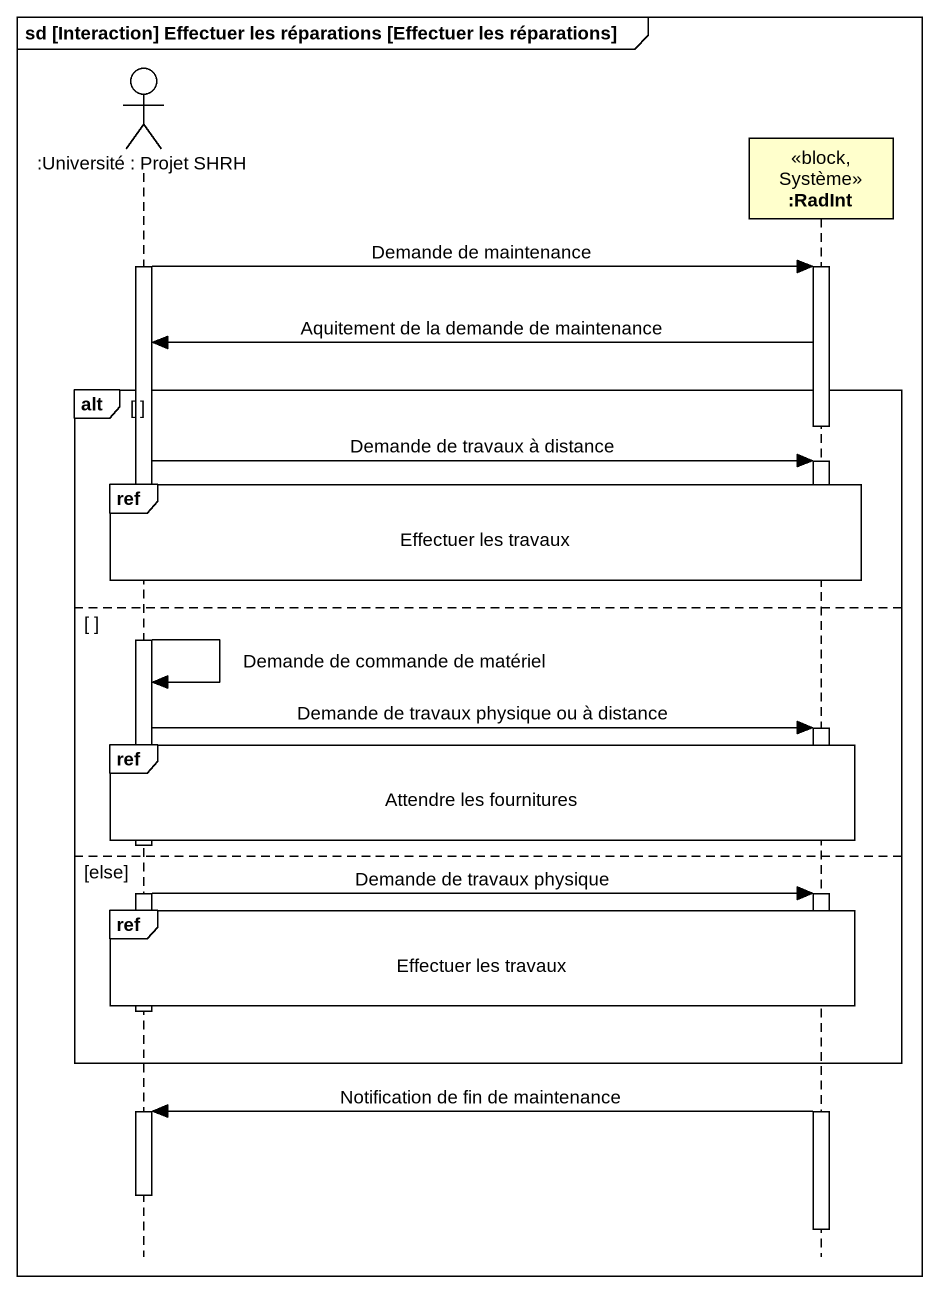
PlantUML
@startuml
mainframe sd [Interaction] Effectuer les réparations [Effectuer les réparations]
hide footbox
actor ":Université : Projet SHRH" as Université_Projet_SHRH
participant ":RadInt" as RadInt <<block, Système>>

activate Université_Projet_SHRH
Université_Projet_SHRH -> RadInt : Demande de maintenance
activate RadInt
RadInt -> Université_Projet_SHRH : Aquitement de la demande de maintenance
alt
  deactivate RadInt
  Université_Projet_SHRH -> RadInt : Demande de travaux à distance
  activate RadInt
  ref over Université_Projet_SHRH, RadInt : Effectuer les travaux
  deactivate RadInt
else
  Université_Projet_SHRH -> Université_Projet_SHRH : Demande de commande de matériel
  Université_Projet_SHRH -> RadInt : Demande de travaux physique ou à distance
  activate RadInt
  ref over Université_Projet_SHRH, RadInt : Attendre les fournitures
  deactivate RadInt
else else
  Université_Projet_SHRH -> RadInt : Demande de travaux physique
  activate RadInt
  ref over Université_Projet_SHRH, RadInt : Effectuer les travaux
  deactivate Université_Projet_SHRH
end
RadInt -> Université_Projet_SHRH : Notification de fin de maintenance
activate Université_Projet_SHRH
deactivate Université_Projet_SHRH
deactivate RadInt
@enduml
